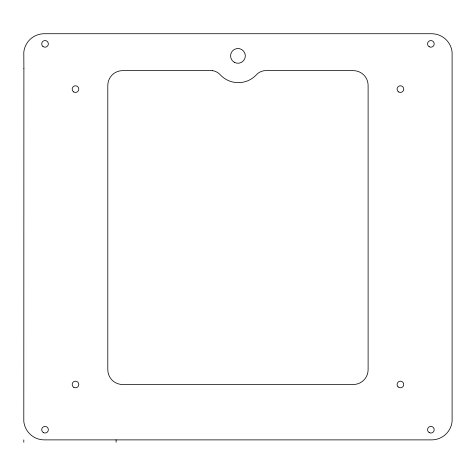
<?xml version="1.0" encoding="UTF-8"?>
<svg xmlns="http://www.w3.org/2000/svg" width="476" height="476" viewBox="0 0 476 476"><rect width="100%" height="100%" fill="white"/><g stroke="black" fill="none" stroke-linecap="round" stroke-linejoin="round"><path stroke-width="0.71" d="M116.108 439.878L116.108 442.275M23.8 439.878L23.8 442.275M23.895 68.461L23.8 421.415A20.605 20.605 0 0 0 44.292 439.878L431.613 439.878A20.605 20.605 0 0 0 452.105 421.415L452.105 52.187A20.605 20.605 0 0 0 431.613 33.725L44.292 33.725A20.605 20.605 0 0 0 23.8 52.187L23.895 68.461M212.266 70.644L122.57 70.644A14.768 14.768 0 0 0 107.802 85.418L107.802 369.721A14.768 14.768 0 0 0 122.57 384.489L353.335 384.489A14.768 14.768 0 0 0 368.109 369.721L368.109 85.418A14.768 14.768 0 0 0 353.335 70.644L265.15 70.644A12.501 12.501 0 0 0 256.522 74.667A24.728 24.728 0 0 1 220.132 74.667A12.733 12.733 0 0 0 212.266 70.644M398.751 91.987A3.32 3.32 0 0 0 403.737 89.107A3.32 3.32 0 0 0 398.751 86.233A3.32 3.32 0 0 0 398.751 91.987M398.061 386.839A3.32 3.32 0 0 0 403.624 385.352A3.32 3.32 0 0 0 399.554 381.282A3.32 3.32 0 0 0 398.061 386.839M73.828 91.987A3.32 3.32 0 0 0 78.814 89.107A3.32 3.32 0 0 0 73.828 86.233A3.32 3.32 0 0 0 73.828 91.987M73.828 387.369A3.32 3.32 0 0 0 78.814 384.489A3.32 3.32 0 0 0 73.828 381.615A3.32 3.32 0 0 0 73.828 387.369M234.257 62.273A7.384 7.384 0 0 0 245.336 55.876A7.384 7.384 0 0 0 234.257 49.48A7.384 7.384 0 0 0 234.257 62.273M43.37 432.601A3.32 3.32 0 0 0 48.356 429.721A3.32 3.32 0 0 0 43.37 426.847A3.32 3.32 0 0 0 43.37 432.601M42.911 46.434A3.32 3.32 0 0 0 48.308 44.435A3.32 3.32 0 0 0 43.875 40.763A3.32 3.32 0 0 0 42.911 46.434M429.215 46.755A3.32 3.32 0 0 0 434.195 43.875A3.32 3.32 0 0 0 429.215 41.001A3.32 3.32 0 0 0 429.215 46.755M429.209 432.601A3.32 3.32 0 0 0 434.195 429.721A3.32 3.32 0 0 0 429.215 426.841A3.32 3.32 0 0 0 429.209 432.601"/></g></svg>
